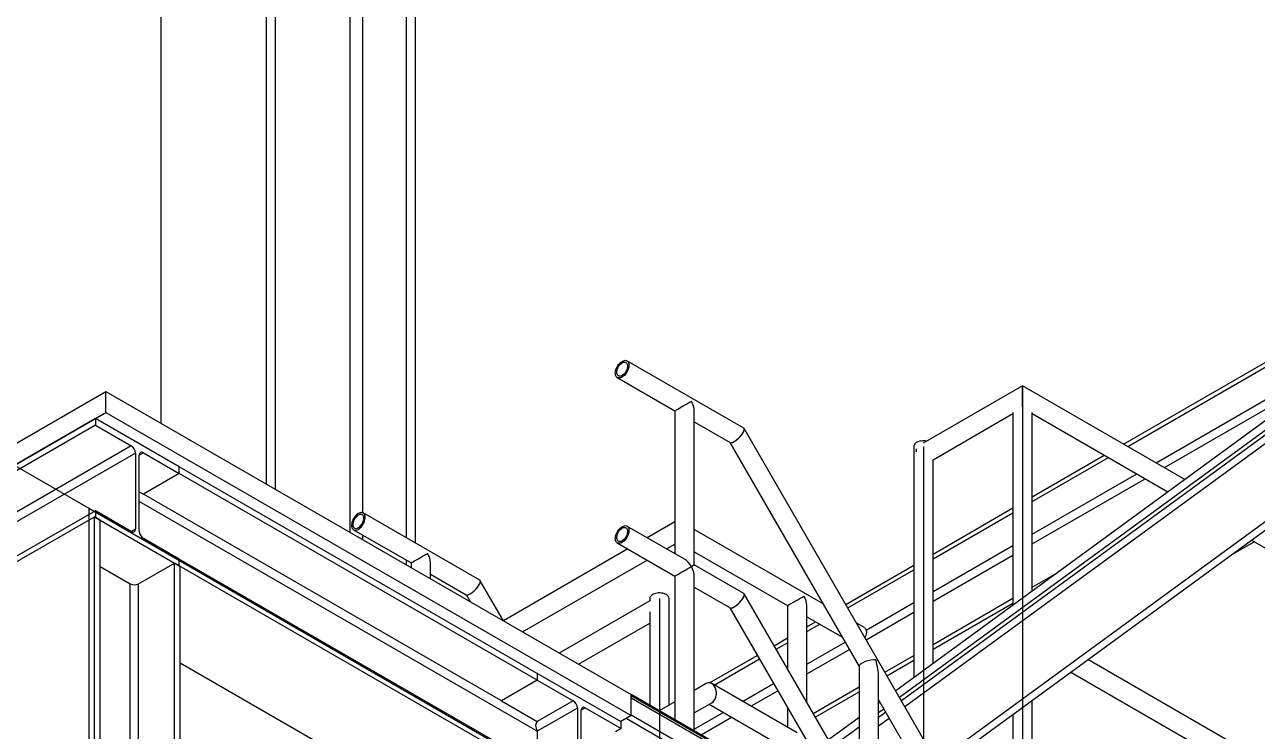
# Model space of a CAD drawing. Header units: inches. Extents: x -1490 to 2215, y -1057 to 1547.
# Drawn here: x 2021.2 to 2105, y -659.5 to -611.4 of the extents above; entities that cross this region are included whole.
import ezdxf

# ---------------------------------------------------------------- set-up
doc = ezdxf.new("R2010")
doc.units = ezdxf.units.IN
doc.header["$MEASUREMENT"] = 0

msp = doc.modelspace()

# ---------------------------------------------------------------- linework, layer by layer
at = {"color": 7, "linetype": 'Continuous', "lineweight": 25}
for p, q in [((2037.644, -642.657), (2037.644, -555.167)), ((2038.248, -643.006), (2038.248, -555.516)), ((2047.158, -646.315), (2047.158, -560.659)), ((2047.763, -646.664), (2047.763, -561.008)), ((2043.332, -645.941), (2043.332, -562.378)), ((2044.181, -644.6), (2044.181, -562.378)), ((2030.481, -638.522), (2030.481, -575.625)), ((2133.962, -618.228), (2080.691, -657.177)), ((2134.094, -618.44), (2080.816, -657.394)), ((2081.045, -657.792), (2134.036, -619.047)), ((2129.719, -620.677), (2080.426, -656.718)), ((2095.928, -639.925), (2123.687, -623.9)), ((2096.211, -640.088), (2123.687, -624.226)), ((2133.165, -625.026), (2083.214, -661.548)), ((2083.444, -661.945), (2133.107, -625.634)), ((2098.138, -641.2), (2114.826, -631.567)), ((2070.094, -638.842), (2062.154, -634.259)), ((2061.497, -635.398), (2065.411, -637.657)), ((2098.703, -641.527), (2110.58, -634.671)), ((2089.056, -635.958), (2082.288, -639.865)), ((2100.1, -642.333), (2089.056, -635.958)), ((2089.056, -637.387), (2089.056, -635.958)), ((2089.056, -635.958), (2089.056, -636.18)), ((2089.056, -636.18), (2089.056, -637.387)), ((1995.244, -654.51), (2026.711, -636.345)), ((2026.711, -637.774), (2026.711, -636.345)), ((2026.711, -636.345), (2062.444, -656.974)), ((1995.244, -655.939), (2026.711, -637.774)), ((2026.711, -637.774), (2062.444, -658.403)), ((2065.411, -637.657), (2065.411, -647.39)), ((2066.726, -648.149), (2066.726, -637.657)), ((2082.965, -640.993), (2088.399, -637.856)), ((2088.399, -637.767), (2088.399, -650.889)), ((2089.714, -649.927), (2089.714, -637.767)), ((2089.714, -637.856), (2098.94, -643.182)), ((2026.004, -638.183), (1995.952, -655.531)), ((2026.004, -638.64), (1995.952, -655.988)), ((2026.004, -638.183), (2026.004, -638.64)), ((2031.71, -641.477), (2026.004, -638.183)), ((2026.004, -638.64), (2028.447, -640.05)), ((2066.726, -638.416), (2069.164, -639.824)), ((2150.502, -778.094), (2070.12, -638.868)), ((2028.447, -640.05), (1998.395, -657.399)), ((2069.148, -639.814), (2077.946, -655.054)), ((2081.651, -640.088), (2081.651, -655.823)), ((2028.73, -640.54), (1998.678, -657.889)), ((2028.73, -640.54), (2028.73, -645.709)), ((2029.267, -640.524), (2028.984, -640.687)), ((2028.984, -645.856), (2028.984, -640.687)), ((2029.267, -640.524), (2031.71, -641.934)), ((2082.966, -654.861), (2082.966, -640.993)), ((2089.714, -643.512), (2094.613, -640.684)), ((2089.714, -643.839), (2094.896, -640.847)), ((2031.71, -641.934), (2029.267, -643.344)), ((2031.71, -641.934), (2029.267, -643.344)), ((2031.71, -641.934), (2031.71, -641.477)), ((2056.056, -655.531), (2031.71, -641.477)), ((2031.71, -641.934), (2031.71, -641.477)), ((2056.056, -655.988), (2031.71, -641.934)), ((2089.714, -646.063), (2096.822, -641.96)), ((2089.714, -646.717), (2097.388, -642.286)), ((2028.984, -643.181), (2029.267, -643.344)), ((2053.613, -657.399), (2029.267, -643.344)), ((2026.004, -644.462), (1995.952, -661.81)), ((2026.004, -644.462), (2026.004, -644.919)), ((2028.447, -645.872), (2026.004, -644.462)), ((2056.056, -659.462), (2028.984, -643.834)), ((2052.153, -649.199), (2044.214, -644.616)), ((2082.966, -647.408), (2088.399, -644.271)), ((2082.966, -647.734), (2088.399, -644.598)), ((2020.234, -648.176), (2025.94, -644.882)), ((2025.94, -790.239), (2025.94, -644.882)), ((2026.336, -645.111), (2025.94, -644.882)), ((2026.004, -644.919), (2031.71, -648.213)), ((2026.336, -790.394), (2026.336, -645.111)), ((2065.411, -645.212), (2063.525, -646.301)), ((2028.73, -645.709), (2028.447, -645.872)), ((2043.556, -645.754), (2047.47, -648.014)), ((2044.181, -646.431), (2044.181, -646.115)), ((2066.068, -647.77), (2062.154, -645.51)), ((2075.488, -650.795), (2066.726, -645.737)), ((2031.71, -647.756), (2029.267, -646.346)), ((2062.21, -647.06), (2053.75, -651.946)), ((2061.497, -646.649), (2065.411, -648.908)), ((2064.84, -647.06), (2065.411, -646.73)), ((2082.966, -649.959), (2088.399, -646.822)), ((2103.174, -647.52), (2104.814, -646.573)), ((2104.621, -646.462), (2108.773, -648.858)), ((2031.71, -648.213), (2031.71, -647.756)), ((2056.056, -661.81), (2031.71, -647.756)), ((2031.71, -648.213), (2031.71, -647.756)), ((2047.158, -648.149), (2047.158, -647.834)), ((2055.057, -652.709), (2063.525, -647.82)), ((2066.726, -647.256), (2073.071, -650.919)), ((2082.966, -650.612), (2088.399, -647.476)), ((2026.336, -648.258), (2028.369, -649.432)), ((2028.935, -649.432), (2031.378, -648.021)), ((2031.378, -793.305), (2031.378, -648.021)), ((2031.774, -648.25), (2031.378, -648.021)), ((2056.056, -662.268), (2031.71, -648.213)), ((2031.774, -793.533), (2031.774, -648.25)), ((2047.47, -648.014), (2047.47, -648.33)), ((2048.785, -649.089), (2048.785, -648.014)), ((2048.785, -648.773), (2051.223, -650.181)), ((2070.094, -650.094), (2066.726, -648.149)), ((2077.029, -650.835), (2081.651, -648.167)), ((2077.17, -651.08), (2081.651, -648.493)), ((2089.714, -649.661), (2091.447, -648.66)), ((2028.369, -791.568), (2028.369, -649.432)), ((2028.935, -791.894), (2028.935, -649.432)), ((2053.758, -651.959), (2052.179, -649.225)), ((2065.411, -648.908), (2065.411, -658.686)), ((2066.726, -659.446), (2066.726, -648.908)), ((2066.726, -649.668), (2069.164, -651.075)), ((2051.207, -650.171), (2051.48, -650.645)), ((2063.698, -650.438), (2063.698, -650.597)), ((2065.013, -657.69), (2065.013, -650.438)), ((2078.715, -665.007), (2070.12, -650.119)), ((2082.966, -653.556), (2088.399, -650.42)), ((2063.698, -650.597), (2057.548, -654.147)), ((2069.148, -651.066), (2077.946, -666.306)), ((2073.071, -650.919), (2073.071, -655.231)), ((2074.386, -657.508), (2074.386, -650.919)), ((2078.418, -652.584), (2081.651, -650.718)), ((2082.966, -653.883), (2088.399, -650.746)), ((2058.863, -654.907), (2063.698, -652.115)), ((2063.698, -651.352), (2063.698, -657.698)), ((2074.386, -651.678), (2076.803, -653.073)), ((2074.386, -652.361), (2074.977, -652.019)), ((2074.386, -652.687), (2075.26, -652.183)), ((2078.3, -652.419), (2077.765, -652.11)), ((2078.417, -653.238), (2081.651, -651.371)), ((2072.157, -653.648), (2073.071, -653.12)), ((2072.298, -653.893), (2073.071, -653.446)), ((2074.386, -654.912), (2076.995, -653.406)), ((2067.773, -656.178), (2071.018, -654.305)), ((2068.089, -656.323), (2071.159, -654.55)), ((2074.386, -655.565), (2077.278, -653.896)), ((2079.691, -655.446), (2081.651, -654.315)), ((2079.833, -655.691), (2081.651, -654.642)), ((2129.764, -675.533), (2093.496, -654.596)), ((2050.286, -665.525), (2031.774, -654.838)), ((2056.056, -655.531), (2056.056, -655.988)), ((2061.762, -658.825), (2056.056, -655.531)), ((2056.056, -655.531), (2056.056, -655.988)), ((2077.946, -655.035), (2077.946, -663.676)), ((2092.335, -655.444), (2108.773, -664.933)), ((2056.056, -655.988), (2053.613, -657.399)), ((2056.056, -655.988), (2053.613, -657.399)), ((2056.056, -655.988), (2058.499, -657.399)), ((2067.542, -656.229), (2066.726, -656.701)), ((2073.728, -659.578), (2067.927, -656.229)), ((2070.016, -657.435), (2072.123, -656.219)), ((2079.261, -665.953), (2079.261, -655.794)), ((2062.444, -658.403), (2062.444, -656.974)), ((2062.444, -656.974), (2062.444, -657.053)), ((2070.248, -661.479), (2062.444, -656.974)), ((2070.219, -661.541), (2062.444, -657.053)), ((2070.123, -661.649), (2062.444, -657.217)), ((2070.581, -657.762), (2072.405, -656.708)), ((2074.819, -658.259), (2077.946, -656.454)), ((2074.961, -658.504), (2077.946, -656.78)), ((2053.613, -657.399), (2056.056, -658.809)), ((2058.499, -657.399), (2056.056, -658.809)), ((2058.782, -657.889), (2056.056, -659.462)), ((2058.782, -657.889), (2058.782, -663.057)), ((2059.319, -657.872), (2059.036, -658.036)), ((2059.036, -663.204), (2059.036, -658.036)), ((2059.319, -657.872), (2061.762, -659.283)), ((2065.411, -657.46), (2064.349, -658.073)), ((2066.726, -658.219), (2067.927, -657.525)), ((2067.735, -657.637), (2073.071, -660.717)), ((2073.071, -657.861), (2073.071, -659.199)), ((2079.261, -657.332), (2090.482, -676.766)), ((2079.358, -657.499), (2079.261, -657.57)), ((2079.623, -657.958), (2079.261, -658.222)), ((2089.714, -666.99), (2089.714, -657.361)), ((2062.444, -658.403), (2061.737, -658.811)), ((2061.762, -659.283), (2061.762, -658.825)), ((2068.941, -662.566), (2062.087, -658.609)), ((2069.196, -662.282), (2062.444, -658.384)), ((2066.726, -659.334), (2068.7, -658.194)), ((2067.195, -659.716), (2069.266, -658.521)), ((2077.946, -658.531), (2075.858, -660.058)), ((2079.748, -658.175), (2079.261, -658.531)), ((2079.261, -659.096), (2079.978, -658.572)), ((2088.399, -658.322), (2088.399, -667.749)), ((2056.056, -659.462), (2056.056, -661.81)), ((2061.762, -659.283), (2061.366, -659.511)), ((2077.946, -659.184), (2076.123, -660.517))]:
    msp.add_line(p, q, dxfattribs=at)
at = {"color": 7, "linetype": 'Continuous'}
for p, q in [((1989.824, -623.669), (2025.558, -644.298)), ((2089.056, -637.228), (2089.056, -671.523)), ((2082.308, -640.088), (2082.308, -674.382)), ((2025.558, -644.298), (2088.688, -680.742)), ((2025.558, -644.298), (2025.558, -678.593)), ((2064.355, -650.438), (2064.355, -684.732))]:
    msp.add_line(p, q, dxfattribs=at)
at = {"color": 7, "linetype": 'Continuous', "lineweight": 25, "flags": 128}
for points in [[(2061.361, -635.096), (2061.366, -635.015), (2061.38, -634.93), (2061.405, -634.843), (2061.438, -634.756), (2061.479, -634.67), (2061.528, -634.587), (2061.583, -634.51), (2061.644, -634.439), (2061.708, -634.377), (2061.775, -634.324), (2061.843, -634.282), (2061.91, -634.251), (2061.976, -634.233), (2062.038, -634.228), (2062.096, -634.235), (2062.148, -634.255), (2062.194, -634.288), (2062.231, -634.331), (2062.26, -634.386), (2062.279, -634.449), (2062.289, -634.521), (2062.289, -634.6), (2062.279, -634.683), (2062.26, -634.769), (2062.231, -634.857), (2062.194, -634.944), (2062.148, -635.028), (2062.096, -635.109), (2062.038, -635.183), (2061.976, -635.25), (2061.91, -635.307), (2061.843, -635.355), (2061.775, -635.391), (2061.708, -635.415), (2061.644, -635.427), (2061.583, -635.426), (2061.528, -635.412), (2061.479, -635.386), (2061.438, -635.348), (2061.405, -635.299), (2061.38, -635.24), (2061.366, -635.172), (2061.361, -635.096)], [(2061.455, -635.042), (2061.46, -634.969), (2061.475, -634.892), (2061.5, -634.813), (2061.533, -634.734), (2061.574, -634.658), (2061.623, -634.587), (2061.677, -634.522), (2061.735, -634.465), (2061.795, -634.419), (2061.856, -634.384), (2061.917, -634.36), (2061.975, -634.35), (2062.029, -634.352), (2062.077, -634.368), (2062.118, -634.396), (2062.152, -634.436), (2062.176, -634.487), (2062.191, -634.546), (2062.197, -634.614), (2062.191, -634.687), (2062.176, -634.765), (2062.152, -634.844), (2062.118, -634.922), (2062.077, -634.998), (2062.029, -635.07), (2061.975, -635.134), (2061.917, -635.191), (2061.856, -635.237), (2061.795, -635.273), (2061.735, -635.296), (2061.677, -635.306), (2061.623, -635.304), (2061.574, -635.288), (2061.533, -635.26), (2061.5, -635.22), (2061.475, -635.17), (2061.46, -635.11), (2061.455, -635.042)], [(2082.524, -639.729), (2082.439, -639.716), (2082.344, -639.709), (2082.248, -639.71), (2082.153, -639.719), (2082.062, -639.736), (2081.976, -639.76), (2081.897, -639.791), (2081.827, -639.829), (2081.766, -639.872), (2081.718, -639.92), (2081.682, -639.972), (2081.659, -640.025), (2081.651, -640.081), (2081.651, -640.088)], [(2081.833, -640.35), (2081.838, -640.275), (2081.843, -640.246)], [(2081.843, -640.466), (2081.838, -640.431), (2081.833, -640.35)], [(2044.35, -644.917), (2044.345, -644.841), (2044.33, -644.773), (2044.306, -644.714), (2044.273, -644.665), (2044.231, -644.627), (2044.182, -644.601), (2044.127, -644.587), (2044.067, -644.586), (2044.003, -644.598), (2043.936, -644.622), (2043.868, -644.658), (2043.8, -644.706), (2043.735, -644.764), (2043.672, -644.83), (2043.614, -644.905), (2043.562, -644.985), (2043.517, -645.069), (2043.479, -645.156), (2043.451, -645.244), (2043.431, -645.33), (2043.421, -645.414), (2043.421, -645.492), (2043.431, -645.564), (2043.451, -645.628), (2043.479, -645.682), (2043.517, -645.726), (2043.562, -645.758), (2043.614, -645.778), (2043.672, -645.785), (2043.735, -645.78), (2043.8, -645.762), (2043.868, -645.731), (2043.936, -645.689), (2044.003, -645.637), (2044.067, -645.574), (2044.127, -645.504), (2044.182, -645.426), (2044.231, -645.343), (2044.273, -645.257), (2044.306, -645.17), (2044.33, -645.083), (2044.345, -644.998), (2044.35, -644.917)], [(2044.256, -644.971), (2044.251, -644.903), (2044.236, -644.843), (2044.211, -644.793), (2044.178, -644.753), (2044.136, -644.725), (2044.088, -644.709), (2044.034, -644.707), (2043.976, -644.717), (2043.916, -644.741), (2043.854, -644.776), (2043.794, -644.822), (2043.736, -644.879), (2043.682, -644.944), (2043.634, -645.015), (2043.592, -645.091), (2043.559, -645.17), (2043.534, -645.249), (2043.519, -645.326), (2043.514, -645.399), (2043.519, -645.467), (2043.534, -645.527), (2043.559, -645.577), (2043.592, -645.617), (2043.634, -645.645), (2043.682, -645.661), (2043.736, -645.663), (2043.794, -645.653), (2043.854, -645.63), (2043.916, -645.594), (2043.976, -645.548), (2044.034, -645.491), (2044.088, -645.426), (2044.136, -645.355), (2044.178, -645.279), (2044.211, -645.201), (2044.236, -645.122), (2044.251, -645.044), (2044.256, -644.971)], [(2061.361, -646.348), (2061.366, -646.267), (2061.38, -646.182), (2061.405, -646.095), (2061.438, -646.007), (2061.479, -645.921), (2061.528, -645.839), (2061.583, -645.761), (2061.644, -645.69), (2061.708, -645.628), (2061.775, -645.575), (2061.843, -645.533), (2061.91, -645.503), (2061.976, -645.485), (2062.038, -645.479), (2062.096, -645.487), (2062.148, -645.507), (2062.194, -645.539), (2062.231, -645.583), (2062.26, -645.637), (2062.279, -645.701), (2062.289, -645.773), (2062.289, -645.851), (2062.279, -645.934), (2062.26, -646.021), (2062.231, -646.108), (2062.194, -646.195), (2062.148, -646.28), (2062.096, -646.36), (2062.038, -646.434), (2061.976, -646.501), (2061.91, -646.559), (2061.843, -646.606), (2061.775, -646.643), (2061.708, -646.667), (2061.644, -646.679), (2061.583, -646.678), (2061.528, -646.664), (2061.479, -646.638), (2061.438, -646.6), (2061.405, -646.551), (2061.38, -646.491), (2061.366, -646.423), (2061.361, -646.348)], [(2061.455, -646.294), (2061.46, -646.22), (2061.475, -646.143), (2061.5, -646.064), (2061.533, -645.986), (2061.574, -645.91), (2061.623, -645.838), (2061.677, -645.773), (2061.735, -645.717), (2061.795, -645.671), (2061.856, -645.635), (2061.917, -645.612), (2061.975, -645.601), (2062.029, -645.604), (2062.077, -645.62), (2062.118, -645.648), (2062.152, -645.688), (2062.176, -645.738), (2062.191, -645.798), (2062.197, -645.866), (2062.191, -645.939), (2062.176, -646.016), (2062.152, -646.095), (2062.118, -646.174), (2062.077, -646.25), (2062.029, -646.321), (2061.975, -646.386), (2061.917, -646.442), (2061.856, -646.489), (2061.795, -646.524), (2061.735, -646.547), (2061.677, -646.558), (2061.623, -646.555), (2061.574, -646.54), (2061.533, -646.512), (2061.5, -646.472), (2061.475, -646.421), (2061.46, -646.361), (2061.455, -646.294)], [(2064.82, -650.169), (2064.748, -650.133), (2064.667, -650.103), (2064.579, -650.081), (2064.487, -650.066), (2064.391, -650.059), (2064.296, -650.06), (2064.201, -650.069), (2064.109, -650.086), (2064.023, -650.11), (2063.944, -650.141), (2063.874, -650.179), (2063.814, -650.222), (2063.765, -650.27), (2063.729, -650.322), (2063.707, -650.375), (2063.698, -650.431), (2063.698, -650.438)], [(2078.3, -652.419), (2078.339, -652.448), (2078.376, -652.491), (2078.405, -652.546), (2078.425, -652.609), (2078.435, -652.681), (2078.435, -652.76), (2078.425, -652.843), (2078.405, -652.929), (2078.376, -653.017), (2078.339, -653.104), (2078.339, -653.104)]]:
    msp.add_lwpolyline(points, dxfattribs=at)
at = {"color": 7, "linetype": 'Continuous', "lineweight": 25}
for centre, radius, start, end in [((2028.115, -640.568), 0.615, 2.60548, 57.39452), ((2029.157, -640.659), 0.175, 50.79671, 189.21404), ((2028.557, -645.737), 0.175, 230.79671, 9.21404), ((2029.598, -645.828), 0.615, 182.60548, 237.39452), ((2028.652, -648.886), 0.615, 242.60967, 297.39033), ((2064.688, -650.467), 0.326, 5.26392, 66.05622), ((2058.167, -657.917), 0.615, 2.60548, 57.39452), ((2059.209, -658.008), 0.175, 50.79671, 189.21404)]:
    msp.add_arc(centre, radius, start, end, dxfattribs=at)
for centre, major_axis, ratio, start_param, end_param in [((2066.068, -637.277), (0.657, 0.38), 0.00007, 3.141552, 5.497747), ((2066.068, -637.277), (-0.465, 0.805), 0.577335, 3.92695, 4.712348), ((2069.629, -639.333), (0.48, 0.48), 0.317888, 3.226573, 6.368166), ((2069.629, -639.333), (0.48, 0.48), 0.317888, 4.01189, 6.368166), ((2069.629, -639.333), (0.48, 0.48), 0.317888, 3.226573, 4.01189), ((2048.128, -647.634), (0.658, 0.38), 0.00007, 3.141552, 5.497747), ((2048.128, -647.634), (-0.465, 0.805), 0.577335, 3.92695, 4.712348), ((2066.068, -648.529), (-0.465, 0.805), 0.577335, 4.712348, 5.497828), ((2066.068, -648.529), (0.657, 0.38), 0.00007, 3.141552, 5.497747), ((2066.068, -648.529), (0.657, 0.38), 0.00007, 5.497747, 6.283226), ((2066.068, -648.529), (-0.465, 0.805), 0.577335, 3.92695, 4.712348), ((2051.688, -649.69), (0.48, 0.48), 0.317888, 3.226573, 6.368166), ((2051.688, -649.69), (0.48, 0.48), 0.317888, 4.01189, 6.368166), ((2051.688, -649.69), (0.48, 0.48), 0.317888, 3.226573, 4.01189), ((2069.629, -650.584), (0.48, 0.48), 0.317888, 3.226573, 6.368166), ((2069.629, -650.584), (0.48, 0.48), 0.317888, 4.01189, 6.368166), ((2073.728, -650.539), (0.657, 0.38), 0.00007, 3.141552, 5.497747), ((2073.728, -650.539), (-0.465, 0.805), 0.577335, 3.92695, 4.712348), ((2069.629, -650.584), (0.48, 0.48), 0.317888, 3.226573, 4.01189), ((2078.604, -654.878), (0.655, 0.176), 0.317765, 0.700458, 3.056653), ((2078.604, -654.878), (-0.424, 1.582), 0.317825, 4.011931, 4.797329), ((2067.735, -656.877), (0, 0.701), 0.717434, 3.534309, 6.675786), ((2067.735, -656.877), (0, 0.701), 0.717434, 3.534194, 6.675901), ((2056.339, -659.299), (-0.283, 0.49), 0.577335, 6.283145, 7.853941)]:
    msp.add_ellipse(centre, major_axis=major_axis, ratio=ratio, start_param=start_param, end_param=end_param, dxfattribs=at)

doc.saveas('drawing.dxf')
